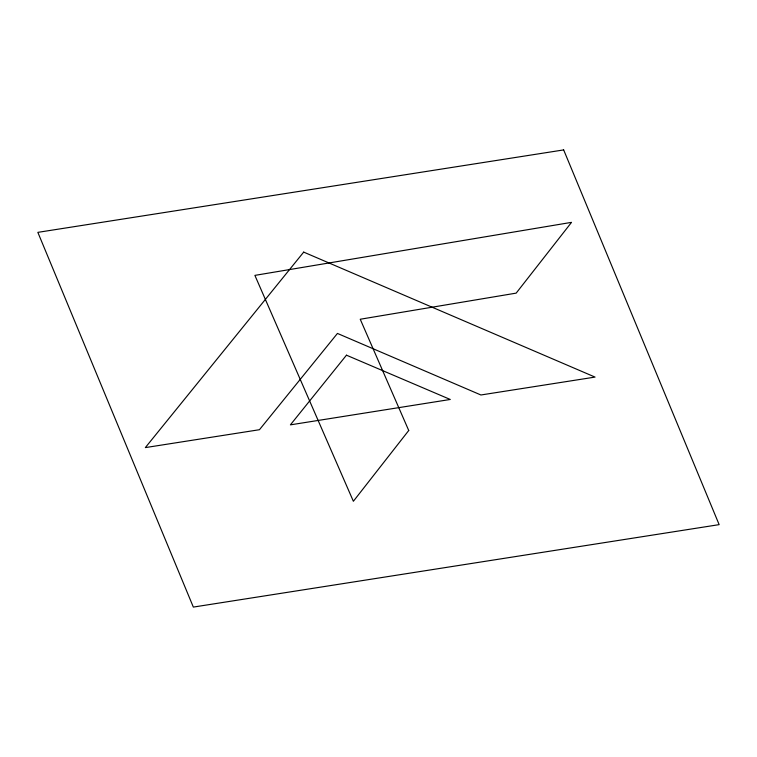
<?xml version="1.0" encoding="UTF-8"?>
<svg xmlns="http://www.w3.org/2000/svg" width="757" height="757" viewBox="0 0 757 757"><rect width="100%" height="100%" fill="white"/><g stroke="black" fill="none" stroke-linecap="round" stroke-linejoin="round"><path stroke-width="1.14" d="M408.733 430.496L353.368 501.276L254.891 275.378L571.535 222.35L516.17 293.129L360.237 319.246L408.733 430.496M346.46 355.184L290.395 424.857L450.264 399.469L346.46 355.184M303.689 252.109L145.335 447.605L259.452 429.711L337.442 333.43L480.913 394.984L595.04 377.09L303.689 252.109M563.662 149.914L37.85 232.361L193.338 607.086L719.15 524.639L563.662 149.914"/></g></svg>
